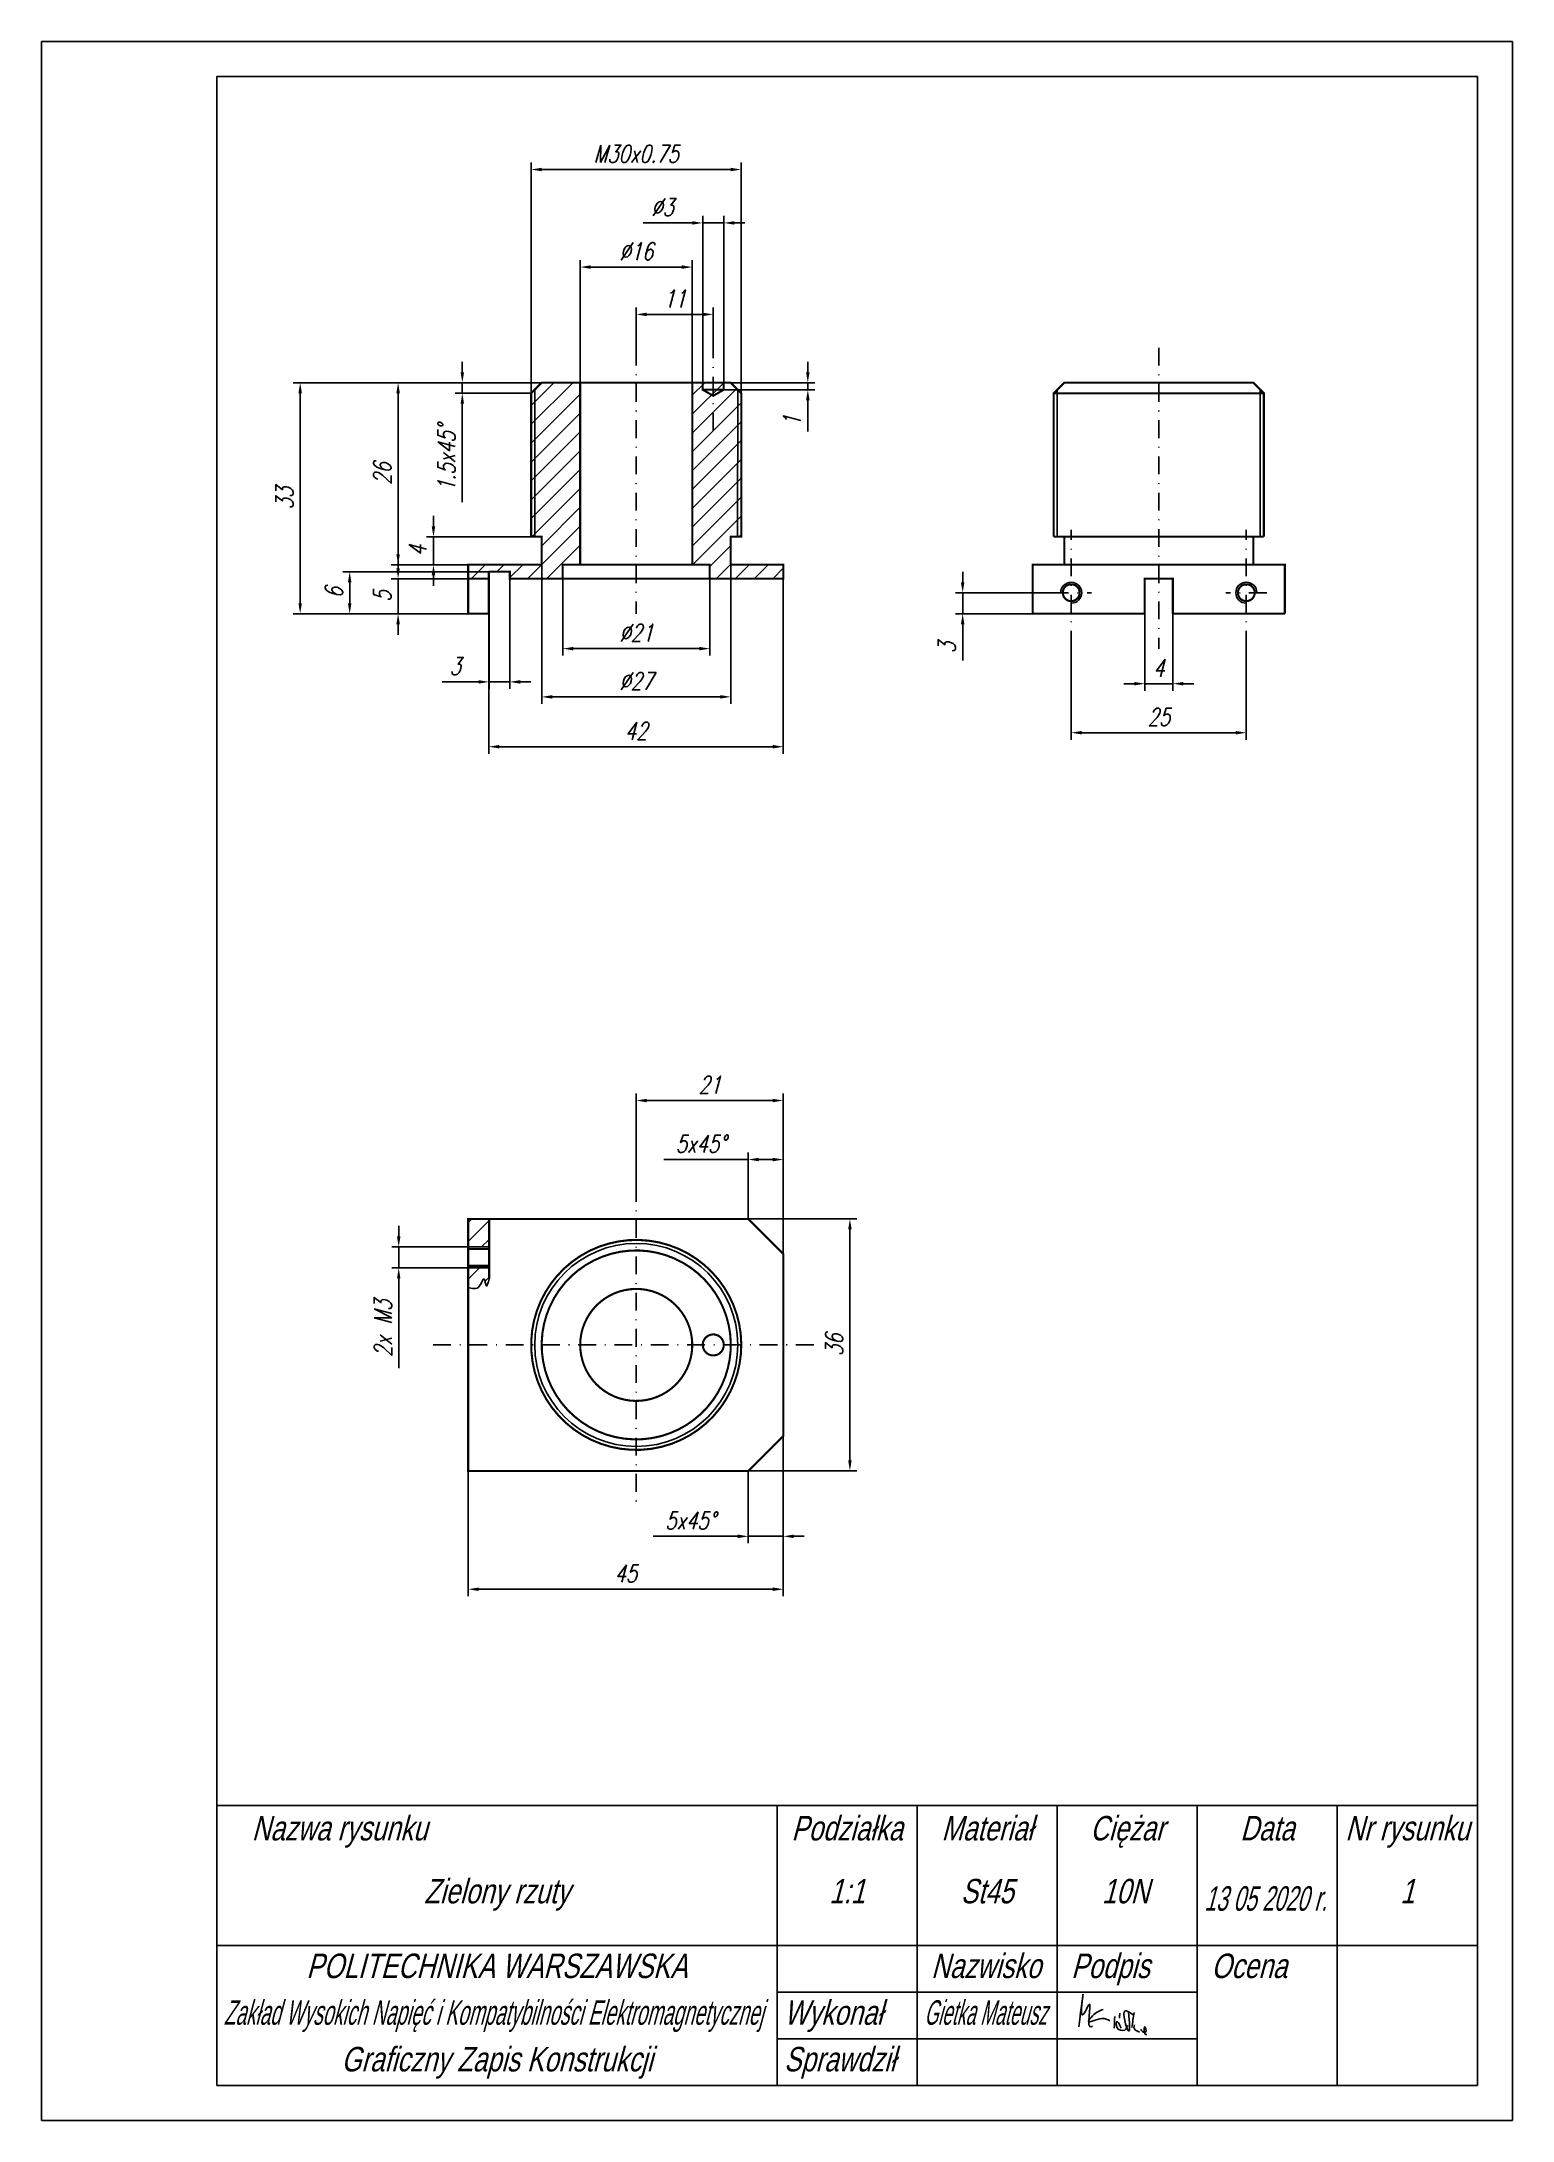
# Model space of a CAD drawing. Header units: millimetres. Extents: x 0 to 210, y 0 to 297.
import ezdxf
from ezdxf.enums import TextEntityAlignment as Align

# ---------------------------------------------------------------- set-up
doc = ezdxf.new("R2010")
doc.units = ezdxf.units.MM
doc.header["$LTSCALE"] = 0.2
doc.header["$PDMODE"] = 35
doc.header["$PDSIZE"] = 0.5
doc.linetypes.add('DASHDOT', pattern=[25.4, 12.7, -6.35, 0, -6.35])
for name, color, linetype in [('1_Kontur', 7, 'Continuous'), ('2_Osie', 104, 'DASHDOT'), ('4_Wymiar', 1, 'Continuous'), ('Tabelka', 7, 'Continuous')]:
    doc.layers.add(name, color=color, linetype=linetype)
doc.styles.add('Tabelka', font='arial.ttf', dxfattribs={"width": 0.75, "oblique": 15, "height": 3.5})
doc.styles.add('wymiary', font='txt.shx', dxfattribs={"width": 0.75, "oblique": 15, "height": 2.5})
doc.dimstyles.new('01. POLSKI', dxfattribs={"dimtxt": 2.5, "dimasz": 1.5, "dimexe": 1, "dimexo": 0, "dimgap": 1, "dimtad": 1, "dimdec": 8, "dimdsep": 46, "dimtxsty": 'wymiary', "dimcen": 1, "dimclrd": 1, "dimclre": 1, "dimclrt": 3, "dimaunit": 1, "dimadec": 1, "dimazin": 0, "dimtp": 1.8, "dimtm": 1.7, "dimtfac": 0.571429, "dimtdec": 8, "dimtmove": 0, "dimatfit": 3, "dimfxl": 1, "dimtvp": 1.428571, "dimtolj": 1, "dimarcsym": 0})
doc.dimstyles.new('02. średnice', dxfattribs={"dimtxt": 2.5, "dimasz": 1.5, "dimexe": 1, "dimexo": 0, "dimgap": 1, "dimtad": 1, "dimdec": 8, "dimdsep": 46, "dimtxsty": 'wymiary', "dimcen": 1, "dimclrd": 1, "dimclre": 1, "dimclrt": 3, "dimaunit": 1, "dimadec": 0, "dimazin": 0, "dimtp": 1.8, "dimtm": 1.7, "dimtfac": 0.571429, "dimtdec": 8, "dimtmove": 0, "dimatfit": 3, "dimfxl": 1, "dimtvp": 1.428571, "dimtolj": 1, "dimarcsym": 0})
doc.dimstyles.new('05. Fazy', dxfattribs={"dimtxt": 2.5, "dimasz": 1.5, "dimexe": 1, "dimexo": 0, "dimgap": 1, "dimtad": 1, "dimdec": 8, "dimdsep": 46, "dimtxsty": 'wymiary', "dimcen": 1, "dimclrd": 1, "dimclre": 1, "dimclrt": 3, "dimaunit": 1, "dimadec": 1, "dimazin": 0, "dimtp": 1.8, "dimtm": 1.7, "dimtfac": 0.571429, "dimtdec": 8, "dimtmove": 0, "dimatfit": 3, "dimfxl": 1, "dimtvp": 1.428571, "dimtolj": 1, "dimarcsym": 0})
doc.dimstyles.new('07. Gwinty', dxfattribs={"dimtxt": 2.5, "dimasz": 1.5, "dimexe": 1, "dimexo": 0, "dimgap": 1, "dimtad": 1, "dimdec": 8, "dimdsep": 46, "dimtxsty": 'wymiary', "dimcen": 1, "dimclrd": 1, "dimclre": 1, "dimclrt": 3, "dimaunit": 1, "dimadec": 0, "dimazin": 0, "dimtp": 1.8, "dimtm": 1.7, "dimtfac": 0.571429, "dimtdec": 8, "dimtmove": 0, "dimatfit": 3, "dimfxl": 1, "dimtvp": 1.428571, "dimtolj": 1, "dimarcsym": 0})

# ---------------------------------------------------------------- blocks, each defined once
blk = doc.blocks.new('parafa')
at = {"layer": '1_Kontur', "lineweight": -3}
for points in [[(8.84, 4.89), (10.47, 17.4), (10.47, 9.79), (13.19, 14.13), (14.01, 4.89), (14.42, 5.16)], [(18.77, 11.96), (14.42, 9.38), (12.78, 7.07), (18.22, 8.29), (21.49, 7.34)], [(23.53, 9.11), (23.26, 4.35)], [(25.57, 10.46), (25.43, 8.43)], [(29.1, 11.01), (29.1, 3.26), (27.74, 11.42), (31.01, 9.79)], [(31.42, 10.74), (30.46, 4.62)], [(26.11, 4.35), (24.34, 6.93), (24.34, 4.76), (27.61, 3.53), (28.83, 5.44)], [(31.55, 5.71), (31.28, 4.62), (33.59, 2.72)], [(34.14, 3.94), (34.95, 2.85), (36.04, 2.72), (35.77, 4.89), (36.31, 1.63), (36.58, 1.77)]]:
    blk.add_spline(points, degree=3, dxfattribs=at)
blk = doc.blocks.new('*D6')
at = {"layer": '4_Wymiar', "color": 1, "lineweight": -2, "transparency": 16777216}
for p, q in [((84.9, 253.26), (84.9, 259.02)), ((95.9, 253.26), (95.9, 259.02)), ((86.4, 258.02), (94.4, 258.02))]:
    blk.add_line(p, q, dxfattribs=at)
at = {"layer": '4_Wymiar', "color": 1, "lineweight": -3, "transparency": 16777216}
for points in [[(86.4, 258.27), (86.4, 257.77), (84.9, 258.02)], [(94.4, 258.27), (94.4, 257.77), (95.9, 258.02)]]:
    blk.add_solid(points, dxfattribs=at)
at = {"layer": 'Defpoints', "color": 0, "lineweight": -3, "transparency": 16777216}
for p in [(95.9, 258.02), (84.9, 253.26), (95.9, 253.26)]:
    blk.add_point(p, dxfattribs=at)
at = {"layer": '4_Wymiar', "color": 3, "lineweight": -3, "transparency": 16777216, "insert": (90.4, 260.27), "char_height": 2.5, "attachment_point": 5, "style": 'wymiary'}
blk.add_mtext('\\A1;11', dxfattribs=at)
blk = doc.blocks.new('*D7')
at = {"layer": '4_Wymiar', "color": 1, "lineweight": -2, "transparency": 16777216}
for p, q in [((76.9, 248.26), (76.9, 265.78)), ((78.4, 264.78), (91.4, 264.78)), ((92.9, 248.26), (92.9, 265.78))]:
    blk.add_line(p, q, dxfattribs=at)
at = {"layer": '4_Wymiar', "color": 1, "lineweight": -3, "transparency": 16777216}
for points in [[(78.4, 265.03), (78.4, 264.53), (76.9, 264.78)], [(91.4, 265.03), (91.4, 264.53), (92.9, 264.78)]]:
    blk.add_solid(points, dxfattribs=at)
at = {"layer": 'Defpoints', "color": 0, "lineweight": -3, "transparency": 16777216}
for p in [(92.9, 264.78), (76.9, 248.26), (92.9, 248.26)]:
    blk.add_point(p, dxfattribs=at)
at = {"layer": '4_Wymiar', "color": 3, "lineweight": -3, "transparency": 16777216, "insert": (84.9, 267.03), "char_height": 2.5, "attachment_point": 5, "style": 'wymiary'}
blk.add_mtext('\\A1;%%C16', dxfattribs=at)
blk = doc.blocks.new('*D8')
at = {"layer": '4_Wymiar', "color": 1, "lineweight": -2, "transparency": 16777216}
for p, q in [((69.9, 246.76), (69.9, 279.72)), ((99.9, 246.76), (99.9, 279.72)), ((71.4, 278.72), (98.4, 278.72))]:
    blk.add_line(p, q, dxfattribs=at)
at = {"layer": '4_Wymiar', "color": 1, "lineweight": -3, "transparency": 16777216}
for points in [[(71.4, 278.97), (71.4, 278.47), (69.9, 278.72)], [(98.4, 278.97), (98.4, 278.47), (99.9, 278.72)]]:
    blk.add_solid(points, dxfattribs=at)
at = {"layer": 'Defpoints', "color": 0, "lineweight": -3, "transparency": 16777216}
for p in [(99.9, 278.72), (69.9, 246.76), (99.9, 246.76)]:
    blk.add_point(p, dxfattribs=at)
at = {"layer": '4_Wymiar', "color": 3, "lineweight": -3, "transparency": 16777216, "insert": (84.9, 280.97), "char_height": 2.5, "attachment_point": 5, "style": 'wymiary'}
blk.add_mtext('\\A1;M30x0.75', dxfattribs=at)
blk = doc.blocks.new('*D9')
at = {"layer": '4_Wymiar', "color": 1, "lineweight": -2, "transparency": 16777216}
for p, q in [((109.4, 249.76), (109.4, 251.26)), ((97.4, 248.26), (110.4, 248.26)), ((97.4, 247.26), (110.4, 247.26)), ((109.4, 248.26), (109.4, 247.26)), ((109.4, 245.76), (109.4, 241.28))]:
    blk.add_line(p, q, dxfattribs=at)
at = {"layer": '4_Wymiar', "color": 1, "lineweight": -3, "transparency": 16777216}
for points in [[(109.15, 249.76), (109.65, 249.76), (109.4, 248.26)], [(109.15, 245.76), (109.65, 245.76), (109.4, 247.26)]]:
    blk.add_solid(points, dxfattribs=at)
at = {"layer": 'Defpoints', "color": 0, "lineweight": -3, "transparency": 16777216}
for p in [(97.4, 248.26), (97.4, 247.26), (109.4, 247.26)]:
    blk.add_point(p, dxfattribs=at)
at = {"layer": '4_Wymiar', "color": 3, "lineweight": -3, "transparency": 16777216, "insert": (107.15, 242.77), "char_height": 2.5, "attachment_point": 5, "rotation": 90, "style": 'wymiary'}
blk.add_mtext('\\A1;1', dxfattribs=at)
blk = doc.blocks.new('*D10')
at = {"layer": '4_Wymiar', "color": 1, "lineweight": -2, "transparency": 16777216}
for p, q in [((92.9, 271.09), (85.87, 271.09)), ((94.4, 248.26), (94.4, 272.09)), ((97.4, 271.09), (94.4, 271.09)), ((97.4, 248.26), (97.4, 272.09)), ((98.9, 271.09), (100.4, 271.09))]:
    blk.add_line(p, q, dxfattribs=at)
at = {"layer": '4_Wymiar', "color": 1, "lineweight": -3, "transparency": 16777216}
for points in [[(92.9, 271.34), (92.9, 270.84), (94.4, 271.09)], [(98.9, 271.34), (98.9, 270.84), (97.4, 271.09)]]:
    blk.add_solid(points, dxfattribs=at)
at = {"layer": 'Defpoints', "color": 0, "lineweight": -3, "transparency": 16777216}
for p in [(97.4, 271.09), (94.4, 248.26), (97.4, 248.26)]:
    blk.add_point(p, dxfattribs=at)
at = {"layer": '4_Wymiar', "color": 3, "lineweight": -3, "transparency": 16777216, "insert": (88.64, 273.34), "char_height": 2.5, "attachment_point": 5, "style": 'wymiary'}
blk.add_mtext('\\A1;%%C3', dxfattribs=at)
blk = doc.blocks.new('*D11')
at = {"layer": '4_Wymiar', "color": 1, "lineweight": -2, "transparency": 16777216}
for p, q in [((60.07, 249.76), (60.07, 251.26)), ((71.4, 248.26), (59.07, 248.26)), ((69.9, 246.76), (59.07, 246.76)), ((60.07, 248.26), (60.07, 246.76)), ((60.07, 245.26), (60.07, 231.2))]:
    blk.add_line(p, q, dxfattribs=at)
at = {"layer": '4_Wymiar', "color": 1, "lineweight": -3, "transparency": 16777216}
for points in [[(59.82, 249.76), (60.32, 249.76), (60.07, 248.26)], [(59.82, 245.26), (60.32, 245.26), (60.07, 246.76)]]:
    blk.add_solid(points, dxfattribs=at)
at = {"layer": 'Defpoints', "color": 0, "lineweight": -3, "transparency": 16777216}
for p in [(60.07, 246.76), (69.9, 246.76), (71.4, 248.26)]:
    blk.add_point(p, dxfattribs=at)
at = {"layer": '4_Wymiar', "color": 3, "lineweight": -3, "transparency": 16777216, "insert": (57.82, 237.48), "char_height": 2.5, "attachment_point": 5, "rotation": 90, "style": 'wymiary'}
blk.add_mtext('\\A1;1.5x45%%d', dxfattribs=at)
blk = doc.blocks.new('*D12')
at = {"layer": '4_Wymiar', "color": 1, "lineweight": -2, "transparency": 16777216}
for p, q in [((55.95, 227.76), (55.95, 229.26)), ((69.9, 226.26), (54.95, 226.26)), ((55.95, 226.26), (55.95, 222.26)), ((60.9, 222.26), (54.95, 222.26)), ((55.95, 220.76), (55.95, 219.26))]:
    blk.add_line(p, q, dxfattribs=at)
at = {"layer": '4_Wymiar', "color": 1, "lineweight": -3, "transparency": 16777216}
for points in [[(55.7, 227.76), (56.2, 227.76), (55.95, 226.26)], [(55.7, 220.76), (56.2, 220.76), (55.95, 222.26)]]:
    blk.add_solid(points, dxfattribs=at)
at = {"layer": 'Defpoints', "color": 0, "lineweight": -3, "transparency": 16777216}
for p in [(69.9, 226.26), (55.95, 222.26), (60.9, 222.26)]:
    blk.add_point(p, dxfattribs=at)
at = {"layer": '4_Wymiar', "color": 3, "lineweight": -3, "transparency": 16777216, "insert": (53.7, 224.26), "char_height": 2.5, "attachment_point": 5, "rotation": 90, "style": 'wymiary'}
blk.add_mtext('\\A1;4', dxfattribs=at)
blk = doc.blocks.new('*D13')
at = {"layer": '4_Wymiar', "color": 1, "lineweight": -2, "transparency": 16777216}
for p, q in [((71.4, 248.26), (49.9, 248.26)), ((50.9, 246.76), (50.9, 223.76)), ((60.9, 222.26), (49.9, 222.26))]:
    blk.add_line(p, q, dxfattribs=at)
at = {"layer": '4_Wymiar', "color": 1, "lineweight": -3, "transparency": 16777216}
for points in [[(50.65, 246.76), (51.15, 246.76), (50.9, 248.26)], [(50.65, 223.76), (51.15, 223.76), (50.9, 222.26)]]:
    blk.add_solid(points, dxfattribs=at)
at = {"layer": 'Defpoints', "color": 0, "lineweight": -3, "transparency": 16777216}
for p in [(71.4, 248.26), (50.9, 222.26), (60.9, 222.26)]:
    blk.add_point(p, dxfattribs=at)
at = {"layer": '4_Wymiar', "color": 3, "lineweight": -3, "transparency": 16777216, "insert": (48.65, 235.26), "char_height": 2.5, "attachment_point": 5, "rotation": 90, "style": 'wymiary'}
blk.add_mtext('\\A1;26', dxfattribs=at)
blk = doc.blocks.new('*D14')
at = {"layer": '4_Wymiar', "color": 1, "lineweight": -2, "transparency": 16777216}
for p, q in [((50.9, 221.76), (50.9, 223.26)), ((60.9, 220.26), (49.9, 220.26)), ((50.9, 220.26), (50.9, 215.26)), ((60.9, 215.26), (49.9, 215.26)), ((50.9, 213.76), (50.9, 212.26))]:
    blk.add_line(p, q, dxfattribs=at)
at = {"layer": '4_Wymiar', "color": 1, "lineweight": -3, "transparency": 16777216}
for points in [[(50.65, 221.76), (51.15, 221.76), (50.9, 220.26)], [(50.65, 213.76), (51.15, 213.76), (50.9, 215.26)]]:
    blk.add_solid(points, dxfattribs=at)
at = {"layer": 'Defpoints', "color": 0, "lineweight": -3, "transparency": 16777216}
for p in [(60.9, 220.26), (50.9, 215.26), (60.9, 215.26)]:
    blk.add_point(p, dxfattribs=at)
at = {"layer": '4_Wymiar', "color": 3, "lineweight": -3, "transparency": 16777216, "insert": (48.65, 217.76), "char_height": 2.5, "attachment_point": 5, "rotation": 90, "style": 'wymiary'}
blk.add_mtext('\\A1;5', dxfattribs=at)
blk = doc.blocks.new('*D15')
at = {"layer": '4_Wymiar', "color": 1, "lineweight": -2, "transparency": 16777216}
for p, q in [((63.85, 221.26), (42.99, 221.26)), ((43.99, 219.76), (43.99, 216.76)), ((60.9, 215.26), (42.99, 215.26))]:
    blk.add_line(p, q, dxfattribs=at)
at = {"layer": '4_Wymiar', "color": 1, "lineweight": -3, "transparency": 16777216}
for points in [[(43.74, 219.76), (44.24, 219.76), (43.99, 221.26)], [(43.74, 216.76), (44.24, 216.76), (43.99, 215.26)]]:
    blk.add_solid(points, dxfattribs=at)
at = {"layer": 'Defpoints', "color": 0, "lineweight": -3, "transparency": 16777216}
for p in [(63.85, 221.26), (43.99, 215.26), (60.9, 215.26)]:
    blk.add_point(p, dxfattribs=at)
at = {"layer": '4_Wymiar', "color": 3, "lineweight": -3, "transparency": 16777216, "insert": (41.74, 218.26), "char_height": 2.5, "attachment_point": 5, "rotation": 90, "style": 'wymiary'}
blk.add_mtext('\\A1;6', dxfattribs=at)
blk = doc.blocks.new('*D16')
at = {"layer": '4_Wymiar', "color": 1, "lineweight": -2, "transparency": 16777216}
for p, q in [((71.4, 248.26), (35.92, 248.26)), ((36.92, 246.76), (36.92, 216.76)), ((60.9, 215.26), (35.92, 215.26))]:
    blk.add_line(p, q, dxfattribs=at)
at = {"layer": '4_Wymiar', "color": 1, "lineweight": -3, "transparency": 16777216}
for points in [[(36.67, 246.76), (37.17, 246.76), (36.92, 248.26)], [(36.67, 216.76), (37.17, 216.76), (36.92, 215.26)]]:
    blk.add_solid(points, dxfattribs=at)
at = {"layer": 'Defpoints', "color": 0, "lineweight": -3, "transparency": 16777216}
for p in [(71.4, 248.26), (36.92, 215.26), (60.9, 215.26)]:
    blk.add_point(p, dxfattribs=at)
at = {"layer": '4_Wymiar', "color": 3, "lineweight": -3, "transparency": 16777216, "insert": (34.67, 231.76), "char_height": 2.5, "attachment_point": 5, "rotation": 90, "style": 'wymiary'}
blk.add_mtext('\\A1;33', dxfattribs=at)
blk = doc.blocks.new('*D17')
at = {"layer": '4_Wymiar', "color": 1, "lineweight": -2, "transparency": 16777216}
for p, q in [((74.4, 220.26), (74.4, 209.27)), ((95.4, 220.26), (95.4, 209.27)), ((75.9, 210.27), (93.9, 210.27))]:
    blk.add_line(p, q, dxfattribs=at)
at = {"layer": '4_Wymiar', "color": 1, "lineweight": -3, "transparency": 16777216}
for points in [[(75.9, 210.52), (75.9, 210.02), (74.4, 210.27)], [(93.9, 210.52), (93.9, 210.02), (95.4, 210.27)]]:
    blk.add_solid(points, dxfattribs=at)
at = {"layer": 'Defpoints', "color": 0, "lineweight": -3, "transparency": 16777216}
for p in [(74.4, 220.26), (95.4, 220.26), (95.4, 210.27)]:
    blk.add_point(p, dxfattribs=at)
at = {"layer": '4_Wymiar', "color": 3, "lineweight": -3, "transparency": 16777216, "insert": (84.9, 212.52), "char_height": 2.5, "attachment_point": 5, "style": 'wymiary'}
blk.add_mtext('\\A1;%%C21', dxfattribs=at)
blk = doc.blocks.new('*D18')
at = {"layer": '4_Wymiar', "color": 1, "lineweight": -2, "transparency": 16777216}
for p, q in [((71.4, 222.26), (71.4, 202.38)), ((98.4, 222.26), (98.4, 202.38)), ((72.9, 203.38), (96.9, 203.38))]:
    blk.add_line(p, q, dxfattribs=at)
at = {"layer": '4_Wymiar', "color": 1, "lineweight": -3, "transparency": 16777216}
for points in [[(72.9, 203.63), (72.9, 203.13), (71.4, 203.38)], [(96.9, 203.63), (96.9, 203.13), (98.4, 203.38)]]:
    blk.add_solid(points, dxfattribs=at)
at = {"layer": 'Defpoints', "color": 0, "lineweight": -3, "transparency": 16777216}
for p in [(71.4, 222.26), (98.4, 222.26), (98.4, 203.38)]:
    blk.add_point(p, dxfattribs=at)
at = {"layer": '4_Wymiar', "color": 3, "lineweight": -3, "transparency": 16777216, "insert": (84.9, 205.63), "char_height": 2.5, "attachment_point": 5, "style": 'wymiary'}
blk.add_mtext('\\A1;%%C27', dxfattribs=at)
blk = doc.blocks.new('*D19')
at = {"layer": '4_Wymiar', "color": 1, "lineweight": -2, "transparency": 16777216}
for p, q in [((66.85, 220.26), (66.85, 204.52)), ((63.9, 215.26), (63.9, 204.52)), ((62.4, 205.52), (57.2, 205.52)), ((66.85, 205.52), (63.9, 205.52)), ((68.35, 205.52), (69.85, 205.52))]:
    blk.add_line(p, q, dxfattribs=at)
at = {"layer": '4_Wymiar', "color": 1, "lineweight": -3, "transparency": 16777216}
for points in [[(62.4, 205.77), (62.4, 205.27), (63.9, 205.52)], [(68.35, 205.77), (68.35, 205.27), (66.85, 205.52)]]:
    blk.add_solid(points, dxfattribs=at)
at = {"layer": 'Defpoints', "color": 0, "lineweight": -3, "transparency": 16777216}
for p in [(66.85, 220.26), (63.9, 215.26), (63.9, 205.52)]:
    blk.add_point(p, dxfattribs=at)
at = {"layer": '4_Wymiar', "color": 3, "lineweight": -3, "transparency": 16777216, "insert": (59.05, 207.77), "char_height": 2.5, "attachment_point": 5, "style": 'wymiary'}
blk.add_mtext('\\A1;3', dxfattribs=at)
blk = doc.blocks.new('*D20')
at = {"layer": '4_Wymiar', "color": 1, "lineweight": -2, "transparency": 16777216}
for p, q in [((157.51, 215.26), (157.51, 204.26)), ((161.51, 215.26), (161.51, 204.26)), ((156.01, 205.26), (154.51, 205.26)), ((157.51, 205.26), (161.51, 205.26)), ((163.01, 205.26), (164.51, 205.26))]:
    blk.add_line(p, q, dxfattribs=at)
at = {"layer": '4_Wymiar', "color": 1, "lineweight": -3, "transparency": 16777216}
for points in [[(156.01, 205.51), (156.01, 205.01), (157.51, 205.26)], [(163.01, 205.51), (163.01, 205.01), (161.51, 205.26)]]:
    blk.add_solid(points, dxfattribs=at)
at = {"layer": 'Defpoints', "color": 0, "lineweight": -3, "transparency": 16777216}
for p in [(157.51, 215.26), (161.51, 215.26), (161.51, 205.26)]:
    blk.add_point(p, dxfattribs=at)
at = {"layer": '4_Wymiar', "color": 3, "lineweight": -3, "transparency": 16777216, "insert": (159.51, 207.51), "char_height": 2.5, "attachment_point": 5, "style": 'wymiary'}
blk.add_mtext('\\A1;4', dxfattribs=at)
blk = doc.blocks.new('*D21')
at = {"layer": '4_Wymiar', "color": 1, "lineweight": -2, "transparency": 16777216}
for p, q in [((147.01, 210.26), (147.01, 197.26)), ((172.01, 210.26), (172.01, 197.26)), ((148.51, 198.26), (170.51, 198.26))]:
    blk.add_line(p, q, dxfattribs=at)
at = {"layer": '4_Wymiar', "color": 1, "lineweight": -3, "transparency": 16777216}
for points in [[(148.51, 198.51), (148.51, 198.01), (147.01, 198.26)], [(170.51, 198.51), (170.51, 198.01), (172.01, 198.26)]]:
    blk.add_solid(points, dxfattribs=at)
at = {"layer": 'Defpoints', "color": 0, "lineweight": -3, "transparency": 16777216}
for p in [(147.01, 210.26), (172.01, 210.26), (172.01, 198.26)]:
    blk.add_point(p, dxfattribs=at)
at = {"layer": '4_Wymiar', "color": 3, "lineweight": -3, "transparency": 16777216, "insert": (159.51, 200.51), "char_height": 2.5, "attachment_point": 5, "style": 'wymiary'}
blk.add_mtext('\\A1;25', dxfattribs=at)
blk = doc.blocks.new('*D22')
at = {"layer": '4_Wymiar', "color": 1, "lineweight": -2, "transparency": 16777216}
for p, q in [((131.51, 219.76), (131.51, 221.26)), ((144.1, 218.26), (130.51, 218.26)), ((131.51, 218.26), (131.51, 215.26)), ((141.51, 215.26), (130.51, 215.26)), ((131.51, 213.76), (131.51, 208.56))]:
    blk.add_line(p, q, dxfattribs=at)
at = {"layer": '4_Wymiar', "color": 1, "lineweight": -3, "transparency": 16777216}
for points in [[(131.26, 219.76), (131.76, 219.76), (131.51, 218.26)], [(131.26, 213.76), (131.76, 213.76), (131.51, 215.26)]]:
    blk.add_solid(points, dxfattribs=at)
at = {"layer": 'Defpoints', "color": 0, "lineweight": -3, "transparency": 16777216}
for p in [(144.1, 218.26), (131.51, 215.26), (141.51, 215.26)]:
    blk.add_point(p, dxfattribs=at)
at = {"layer": '4_Wymiar', "color": 3, "lineweight": -3, "transparency": 16777216, "insert": (129.26, 210.41), "char_height": 2.5, "attachment_point": 5, "rotation": 90, "style": 'wymiary'}
blk.add_mtext('\\A1;3', dxfattribs=at)
blk = doc.blocks.new('*D23')
at = {"layer": '4_Wymiar', "color": 1, "lineweight": -2, "transparency": 16777216}
for p, q in [((100.9, 128.79), (116.41, 128.79)), ((115.41, 127.29), (115.41, 94.29)), ((100.9, 92.79), (116.41, 92.79))]:
    blk.add_line(p, q, dxfattribs=at)
at = {"layer": '4_Wymiar', "color": 1, "lineweight": -3, "transparency": 16777216}
for points in [[(115.16, 127.29), (115.66, 127.29), (115.41, 128.79)], [(115.16, 94.29), (115.66, 94.29), (115.41, 92.79)]]:
    blk.add_solid(points, dxfattribs=at)
at = {"layer": 'Defpoints', "color": 0, "lineweight": -3, "transparency": 16777216}
for p in [(100.9, 128.79), (100.9, 92.79), (115.41, 92.79)]:
    blk.add_point(p, dxfattribs=at)
at = {"layer": '4_Wymiar', "color": 3, "lineweight": -3, "transparency": 16777216, "insert": (113.16, 110.79), "char_height": 2.5, "attachment_point": 5, "rotation": 90, "style": 'wymiary'}
blk.add_mtext('\\A1;36', dxfattribs=at)
blk = doc.blocks.new('*D24')
at = {"layer": '4_Wymiar', "color": 1, "lineweight": -2, "transparency": 16777216}
for p, q in [((105.9, 97.79), (105.9, 82.45)), ((100.9, 92.79), (100.9, 82.45)), ((99.4, 83.45), (87.33, 83.45)), ((105.9, 83.45), (100.9, 83.45)), ((107.4, 83.45), (108.9, 83.45))]:
    blk.add_line(p, q, dxfattribs=at)
at = {"layer": '4_Wymiar', "color": 1, "lineweight": -3, "transparency": 16777216}
for points in [[(99.4, 83.7), (99.4, 83.2), (100.9, 83.45)], [(107.4, 83.7), (107.4, 83.2), (105.9, 83.45)]]:
    blk.add_solid(points, dxfattribs=at)
at = {"layer": 'Defpoints', "color": 0, "lineweight": -3, "transparency": 16777216}
for p in [(105.9, 97.79), (100.9, 92.79), (100.9, 83.45)]:
    blk.add_point(p, dxfattribs=at)
at = {"layer": '4_Wymiar', "color": 3, "lineweight": -3, "transparency": 16777216, "insert": (92.61, 85.7), "char_height": 2.5, "attachment_point": 5, "style": 'wymiary'}
blk.add_mtext('\\A1;5x45%%d', dxfattribs=at)
blk = doc.blocks.new('*D25')
at = {"layer": '4_Wymiar', "color": 1, "lineweight": -2, "transparency": 16777216}
for p, q in [((100.9, 137.28), (88.83, 137.28)), ((100.9, 128.79), (100.9, 138.28)), ((104.4, 137.28), (102.4, 137.28)), ((105.9, 123.79), (105.9, 138.28))]:
    blk.add_line(p, q, dxfattribs=at)
at = {"layer": '4_Wymiar', "color": 1, "lineweight": -3, "transparency": 16777216}
for points in [[(102.4, 137.53), (102.4, 137.03), (100.9, 137.28)], [(104.4, 137.53), (104.4, 137.03), (105.9, 137.28)]]:
    blk.add_solid(points, dxfattribs=at)
at = {"layer": 'Defpoints', "color": 0, "lineweight": -3, "transparency": 16777216}
for p in [(100.9, 137.28), (100.9, 128.79), (105.9, 123.79)]:
    blk.add_point(p, dxfattribs=at)
at = {"layer": '4_Wymiar', "color": 3, "lineweight": -3, "transparency": 16777216, "insert": (94.11, 139.53), "char_height": 2.5, "attachment_point": 5, "style": 'wymiary'}
blk.add_mtext('\\A1;5x45%%d', dxfattribs=at)
blk = doc.blocks.new('*D26')
at = {"layer": '4_Wymiar', "color": 1, "lineweight": -2, "transparency": 16777216}
for p, q in [((84.9, 133.79), (84.9, 146.71)), ((104.4, 145.71), (86.4, 145.71)), ((105.9, 123.79), (105.9, 146.71))]:
    blk.add_line(p, q, dxfattribs=at)
at = {"layer": '4_Wymiar', "color": 1, "lineweight": -3, "transparency": 16777216}
for points in [[(86.4, 145.96), (86.4, 145.46), (84.9, 145.71)], [(104.4, 145.96), (104.4, 145.46), (105.9, 145.71)]]:
    blk.add_solid(points, dxfattribs=at)
at = {"layer": 'Defpoints', "color": 0, "lineweight": -3, "transparency": 16777216}
for p in [(84.9, 145.71), (84.9, 133.79), (105.9, 123.79)]:
    blk.add_point(p, dxfattribs=at)
at = {"layer": '4_Wymiar', "color": 3, "lineweight": -3, "transparency": 16777216, "insert": (95.4, 147.96), "char_height": 2.5, "attachment_point": 5, "style": 'wymiary'}
blk.add_mtext('\\A1;21', dxfattribs=at)
blk = doc.blocks.new('*D27')
at = {"layer": '4_Wymiar', "color": 1, "lineweight": -2, "transparency": 16777216}
for p, q in [((105.9, 220.26), (105.9, 195.26)), ((63.85, 215.26), (63.85, 195.26)), ((65.35, 196.26), (104.4, 196.26))]:
    blk.add_line(p, q, dxfattribs=at)
at = {"layer": '4_Wymiar', "color": 1, "lineweight": -3, "transparency": 16777216}
for points in [[(65.35, 196.51), (65.35, 196.01), (63.85, 196.26)], [(104.4, 196.51), (104.4, 196.01), (105.9, 196.26)]]:
    blk.add_solid(points, dxfattribs=at)
at = {"layer": 'Defpoints', "color": 0, "lineweight": -3, "transparency": 16777216}
for p in [(105.9, 220.26), (63.85, 215.26), (105.9, 196.26)]:
    blk.add_point(p, dxfattribs=at)
at = {"layer": '4_Wymiar', "color": 3, "lineweight": -3, "transparency": 16777216, "insert": (84.88, 198.51), "char_height": 2.5, "attachment_point": 5, "style": 'wymiary'}
blk.add_mtext('\\A1;42', dxfattribs=at)
blk = doc.blocks.new('*D28')
at = {"layer": '4_Wymiar', "color": 1, "lineweight": -2, "transparency": 16777216}
for p, q in [((105.9, 97.79), (105.9, 74.89)), ((60.9, 92.79), (60.9, 74.89)), ((104.4, 75.89), (62.4, 75.89))]:
    blk.add_line(p, q, dxfattribs=at)
at = {"layer": '4_Wymiar', "color": 1, "lineweight": -3, "transparency": 16777216}
for points in [[(62.4, 76.14), (62.4, 75.64), (60.9, 75.89)], [(104.4, 76.14), (104.4, 75.64), (105.9, 75.89)]]:
    blk.add_solid(points, dxfattribs=at)
at = {"layer": 'Defpoints', "color": 0, "lineweight": -3, "transparency": 16777216}
for p in [(105.9, 97.79), (60.9, 92.79), (60.9, 75.89)]:
    blk.add_point(p, dxfattribs=at)
at = {"layer": '4_Wymiar', "color": 3, "lineweight": -3, "transparency": 16777216, "insert": (83.4, 78.14), "char_height": 2.5, "attachment_point": 5, "style": 'wymiary'}
blk.add_mtext('\\A1;45', dxfattribs=at)
blk = doc.blocks.new('*D34')
at = {"layer": '4_Wymiar', "color": 1, "lineweight": -2, "transparency": 16777216}
for p, q in [((50.99, 126.29), (50.99, 127.79)), ((60.9, 124.79), (49.99, 124.79)), ((50.99, 124.79), (50.99, 121.79)), ((60.9, 121.79), (49.99, 121.79)), ((50.99, 120.29), (50.99, 107.49))]:
    blk.add_line(p, q, dxfattribs=at)
at = {"layer": '4_Wymiar', "color": 1, "lineweight": -3, "transparency": 16777216}
for points in [[(50.74, 126.29), (51.24, 126.29), (50.99, 124.79)], [(50.74, 120.29), (51.24, 120.29), (50.99, 121.79)]]:
    blk.add_solid(points, dxfattribs=at)
at = {"layer": 'Defpoints', "color": 0, "lineweight": -3, "transparency": 16777216}
for p in [(60.9, 124.79), (50.99, 121.79), (60.9, 121.79)]:
    blk.add_point(p, dxfattribs=at)
at = {"layer": '4_Wymiar', "color": 3, "lineweight": -3, "transparency": 16777216, "insert": (48.74, 113.14), "char_height": 2.5, "attachment_point": 5, "rotation": 90, "style": 'wymiary'}
blk.add_mtext('\\A1;2x M3', dxfattribs=at)

msp = doc.modelspace()

# ---------------------------------------------------------------- hatches: boundary and pattern name
at = {"layer": '1_Kontur', "lineweight": -3}
h = msp.add_hatch(dxfattribs=at)
h.set_pattern_fill('ANSI31', color=256, scale=0.6)
h.paths.add_polyline_path([(99.39974983, 247.26185386), (98.40059704, 248.26100665), (92.90059704, 248.26100665), (92.90059704, 222.26100665), (95.40059704, 222.26100665), (95.40059704, 220.26100665), (105.90059704, 220.26100665), (105.90059704, 222.26100665), (98.40059704, 222.26100665), (98.40059704, 226.26100665), (99.36410537, 226.26100665)])
h.paths.add_polyline_path([(99.90059704, 246.76100665), (99.39974983, 247.26185386), (99.36410537, 226.26100665), (99.90059704, 226.26100665)], flags=17)
h.paths.add_polyline_path([(76.90059704, 248.26100665), (71.40059704, 248.26100665), (70.40144424, 247.26185386), (70.43708871, 226.26100665), (71.40059704, 226.26100665), (71.40059704, 222.26100665), (63.90059704, 222.26100665), (60.90059704, 222.26100665), (60.90059704, 220.26100665), (63.85154442, 220.26100665), (63.85154442, 221.26100665), (66.85154442, 221.26100665), (66.85154442, 220.26100665), (74.40059704, 220.26100665), (74.40059704, 222.26100665), (76.90059704, 222.26100665)])
h.paths.add_polyline_path([(70.40144424, 247.26185386), (69.90059704, 246.76100665), (69.90059704, 226.26100665), (70.43708871, 226.26100665)], flags=17)
h.paths.add_polyline_path([(63.90059704, 128.79463849), (60.90059704, 128.79463849), (60.90059704, 124.79463849), (63.90059704, 124.79463849)])
edge = h.paths.add_edge_path()
edge.add_line((63.90059704, 121.79463849), (60.90059704, 121.79463849))
edge.add_line((60.90059704, 121.79463849), (60.90059704, 119.00812447))
edge.add_spline(control_points=[(60.90059704, 119.00812447), (61.51042342, 118.83206694), (62.54942884, 118.57786926), (63.22450983, 120.98330884), (63.46937025, 118.52362435), (63.75376245, 119.66524484), (63.90059704, 120.25467513)], knot_values=[0, 0, 0, 0, 1.6483628402, 2.8448242684, 3.8923750873, 5.0105734307, 5.0105734307, 5.0105734307, 5.0105734307], degree=3, periodic=0)
edge.add_line((63.90059704, 120.25467513), (63.90059704, 121.79463849))

# ---------------------------------------------------------------- linework, layer by layer
for p, q in [((70.43708871, 226.26100665), (70.40144424, 247.26185386)), ((99.36410537, 226.26100665), (99.39974983, 247.26185386)), ((145.00986767, 226.26100665), (145.00986767, 247.26100665)), ((174.00986767, 226.26100665), (174.00986767, 247.26100665)), ((60.90059704, 124.79463849), (63.90059704, 124.79463849)), ((60.90059704, 121.79463849), (63.90059704, 121.79463849)), ((165, 11.66666667), (161.24015514, 11.66666667))]:
    msp.add_line(p, q, dxfattribs=at)
at = {"layer": '1_Kontur'}
for points in [[(0, 0), (210, 0), (210, 297), (0, 297)], [(25, 5), (205, 5), (205, 292), (25, 292)]]:
    msp.add_lwpolyline(points, close=True, dxfattribs=at)
at = {"layer": '1_Kontur', "lineweight": -3, "const_width": 0.3}
for points in [[(63.90059704, 222.26100665), (71.40059704, 222.26100665), (71.40059704, 226.26100665), (69.90059704, 226.26100665), (69.90059704, 246.76100665), (71.40059704, 248.26100665), (84.90059704, 248.26100665)], [(76.90059704, 248.26100665), (76.90059704, 222.26100665)], [(84.90059704, 220.26100665), (105.90059704, 220.26100665), (105.90059704, 222.26100665), (98.40059704, 222.26100665), (98.40059704, 226.26100665), (99.90059704, 226.26100665), (99.90059704, 246.76100665), (98.40059704, 248.26100665), (84.90059704, 248.26100665)], [(92.90059704, 248.26100665), (92.90059704, 222.26100665)], [(94.40059704, 248.26100665), (94.40059704, 247.26100665), (97.40059704, 247.26100665), (97.40059704, 248.26100665)], [(144.50986767, 226.26100665), (144.50986767, 246.76100665), (146.00986767, 248.26100665), (159.50986767, 248.26100665)], [(144.50986767, 246.76100665), (159.50986767, 246.76100665)], [(174.50986767, 226.26100665), (174.50986767, 246.76100665), (173.00986767, 248.26100665), (159.50986767, 248.26100665)], [(174.50986767, 246.76100665), (159.50986767, 246.76100665)], [(146.00986767, 226.26100665), (144.50986767, 226.26100665)], [(146.00986767, 222.26100665), (146.00986767, 226.26100665)], [(146.00986767, 226.26100665), (159.50986767, 226.26100665)], [(173.00986767, 226.26100665), (159.50986767, 226.26100665)], [(173.00986767, 222.26100665), (173.00986767, 226.26100665)], [(173.00986767, 226.26100665), (174.50986767, 226.26100665)], [(63.90059704, 222.26100665), (60.90059704, 222.26100665), (60.90059704, 215.26100665), (63.90059704, 215.26100665)], [(60.90059704, 220.26100665), (63.85154442, 220.26100665)], [(63.85154442, 221.26100665), (63.85154442, 215.26100665)], [(74.40059704, 220.26100665), (74.40059704, 222.26100665), (84.90059704, 222.26100665)], [(95.40059704, 220.26100665), (95.40059704, 222.26100665), (84.90059704, 222.26100665)], [(141.50986767, 215.26100665), (141.50986767, 222.26100665), (159.50986767, 222.26100665)], [(159.50986767, 220.26100665), (157.50986767, 220.26100665), (157.50986767, 215.26100665)], [(177.50986767, 215.26100665), (177.50986767, 222.26100665), (159.50986767, 222.26100665)], [(159.50986767, 220.26100665), (161.50986767, 220.26100665), (161.50986767, 215.26100665)], [(157.50986767, 215.26100665), (141.50986767, 215.26100665)], [(161.50986767, 215.26100665), (177.50986767, 215.26100665)], [(60.90059704, 128.79463849), (60.90059704, 92.79463849), (100.90059704, 92.79463849), (105.90059704, 97.79463849), (105.90059704, 123.79463849), (100.90059704, 128.79463849), (60.90059704, 128.79463849)], [(63.90059704, 128.79463849), (63.90059704, 120.25467513)], [(60.90059704, 124.49463849), (63.90059704, 124.49463849)], [(60.90059704, 122.09463849), (63.90059704, 122.09463849)]]:
    msp.add_lwpolyline(points, dxfattribs=at)
at = {"layer": '1_Kontur', "lineweight": -3}
for points in [[(94.40059704, 247.26100665, 0.3, 0.3, 0), (95.90059704, 246.39498125, 0.3, 0.3, 0), (97.40059704, 247.26100665, 0, 0, 0)], [(84.90059704, 220.26100665, 0.3, 0.3, 0), (66.85154442, 220.26100665, 0.3, 0.3, 0), (66.85154442, 221.26100665, 0.3, 0.3, 0), (63.85154442, 221.26100665, 0.3, 0.3, 0)]]:
    msp.add_lwpolyline(points, format="xyseb", dxfattribs=at)
at = {"layer": '1_Kontur', "lineweight": -3, "const_width": 0.3}
for points in [[(146.39959686, 217.22777409, 5.0538494283), (145.84894561, 217.95726338, 0.1978689738)], [(173.20986767, 218.26100665, 5.3057352596), (172.89184313, 217.44729952, 0.1884752916)], [(95.70343052, 121.20130889, 2.7121609951), (96.8757557, 101.76161159, 0.3687096753)], [(94.68997195, 120.09077419, 2.7866406447), (95.89887897, 102.96598634, 0.3588550256)], [(90.96642052, 116.01055505, 3.4408526353), (92.20161034, 107.52428609, 0.2906256402)], [(94.95904376, 111.96231886, 9.6144310484), (95.50911254, 112.24265089, 0.1040103148)]]:
    msp.add_lwpolyline(points, format="xyb", close=True, dxfattribs=at)
at = {"layer": '1_Kontur', "lineweight": -3}
msp.add_circle((84.90059704, 110.79463849), 14.5, dxfattribs=at)
for centre, start, end in [((147.00986767, 218.26100665), 270, 180), ((172.00986767, 218.26100665), 0, 270)]:
    msp.add_arc(centre, 1.5, start, end, dxfattribs=at)
msp.add_spline([(63.90059704, 120.25467513), (63.49385961, 119.21307434), (63.18615467, 120.21441364), (62.53129624, 119.21307434), (60.8191948, 119.0317303)], degree=3, dxfattribs=at)
at = {"layer": '2_Osie', "lineweight": -3}
for p, q in [((84.90059704, 253.26100665), (84.90059704, 215.26100665)), ((95.90059704, 241.39498125), (95.90059704, 253.26100665)), ((159.50986767, 253.26100665), (159.50986767, 210.26100665)), ((147.00986767, 210.26100665), (147.00986767, 227.26100665)), ((172.00986767, 210.26100665), (172.00986767, 227.26100665)), ((144.0960298, 218.26100665), (149.92370554, 218.26100665)), ((174.92370554, 218.26100665), (169.0960298, 218.26100665)), ((84.90059704, 133.79463849), (84.90059704, 87.79463849)), ((55.90059704, 110.79463849), (110.90059704, 110.79463849))]:
    msp.add_line(p, q, dxfattribs=at)
at = {"layer": 'Tabelka', "lineweight": -3}
msp.add_lwpolyline([(25, 5), (205, 5), (205, 45), (25, 45)], close=True, dxfattribs=at)
at = {"layer": 'Tabelka'}
for points in [[(105, 5), (105, 45)], [(125, 5), (125, 45)], [(145, 5), (145, 45)], [(165, 5), (165, 45)], [(185, 5), (185, 45)], [(25, 25), (205, 25)], [(105, 18.33333333), (165, 18.33333333)], [(105, 11.66666667), (165, 11.66666667)]]:
    msp.add_lwpolyline(points, dxfattribs=at)

# ---------------------------------------------------------------- block references
at = {"layer": '1_Kontur', "lineweight": -3, "xscale": 0.35, "yscale": 0.35, "zscale": 0.35}
msp.add_blockref('parafa', (145, 11.66666667), dxfattribs=at)

# ---------------------------------------------------------------- texts
at = {"layer": '1_Kontur', "lineweight": -3, "style": 'Tabelka', "oblique": 15, "width": 0.607291}
msp.add_text('13 05 2020 r.', height=3.5, dxfattribs=at).set_placement((165.9999988, 29.95924425), (183.49999841, 29.95924425), align=Align.FIT)
at = {"layer": 'Tabelka', "style": 'Tabelka', "oblique": 15, "width": 0.75}
for s, p in [('Nazwa rysunku', (30, 40)), ('Nazwisko', (127, 20.33333333)), ('Podpis', (147, 20.33333333)), ('Ocena', (167, 20.33333333)), ('Wykonał', (106, 13.66666667)), ('Sprawdził', (106, 7))]:
    msp.add_text(s, height=3.5, dxfattribs=at).set_placement(p)
for s, p in [('Podziałka', (115, 40)), ('Materiał', (135, 40)), ('Ciężar', (155, 40)), ('Data', (175, 40)), ('Nr rysunku', (195, 40)), ('POLITECHNIKA WARSZAWSKA', (65, 20.33333333)), ('Graficzny Zapis Konstrukcji', (65, 7))]:
    msp.add_text(s, height=3.5, dxfattribs=at).set_placement(p, align=Align.CENTER)
at = {"layer": 'Tabelka', "lineweight": -3, "style": 'Tabelka', "oblique": 15, "width": 0.75}
for s, p in [('Zielony rzuty', (65, 29.9592443)), ('1:1', (115.0000002, 29.95924456)), ('St45', (134.9999994, 29.95924441)), ('10N', (154.7499994, 29.95924441)), ('1', (194.9999994, 29.95924409))]:
    msp.add_text(s, height=3.5, dxfattribs=at).set_placement(p, align=Align.BOTTOM_CENTER)
at = {"layer": 'Tabelka', "style": 'Tabelka', "oblique": 15, "width": 0.55126}
msp.add_text('Zakład Wysokich Napięć i Kompatybilności Elektromagnetycznej', height=3.5, dxfattribs=at).set_placement((26, 13.66666667), (103, 13.66666667), align=Align.FIT)
at = {"layer": 'Tabelka', "lineweight": -3, "style": 'Tabelka', "oblique": 15, "width": 0.515181}
msp.add_text('Gietka Mateusz', height=3.5, dxfattribs=at).set_placement((126, 13.66666667), (143.5, 13.66666667), align=Align.FIT)

# ---------------------------------------------------------------- dimensions: what is measured, and where the dimension line sits
at = {"layer": '4_Wymiar', "lineweight": -3}
for base, p1, p2, dimstyle, override, picture, middle in [((99.9005970393, 278.7184956146), (69.9005970393, 246.7610066521), (99.9005970393, 246.7610066521), '01. POLSKI', {"dimpost": 'M<>x0.75'}, '*D8', (84.9005970393, 280.9684956146)), ((92.9005970393, 264.7849398791), (76.9005970393, 248.2610066521), (92.9005970393, 248.2610066521), '02. średnice', {"dimpost": '%%C<>'}, '*D7', (84.9005970393, 267.0349398791)), ((63.90059704, 205.52180968), (66.85154442, 220.26100665), (63.90059704, 215.26100665), '01. POLSKI', {"dimdec": 0}, '*D19', (59.05230605, 207.77180968)), ((105.90059704, 196.26100665), (63.85154442, 215.26100665), (105.90059704, 220.26100665), '01. POLSKI', {"dimdec": 0}, '*D27', (84.87607073, 198.51100665)), ((98.4005970393, 203.3784939876), (71.4005970393, 222.2610066521), (98.4005970393, 222.2610066521), '02. średnice', {"dimpost": '%%C<>'}, '*D18', (84.9005970393, 205.6284939876)), ((95.4005970393, 210.2708902995), (74.4005970393, 220.2610066521), (95.4005970393, 220.2610066521), '02. średnice', {"dimpost": '%%C<>'}, '*D17', (84.9005970393, 212.5208902995)), ((100.9005970393, 137.2819503807), (105.9005970393, 123.7946384948), (100.9005970393, 128.7946384948), '05. Fazy', {"dimpost": 'x45%%d'}, '*D25', (94.1148060456, 139.5319503807)), ((100.9005970393, 83.4485345099), (105.9005970393, 97.7946384948), (100.9005970393, 92.7946384948), '05. Fazy', {"dimpost": 'x45%%d'}, '*D24', (92.6148060456, 85.6985345099))]:
    dim = msp.add_linear_dim(base=base, p1=p1, p2=p2, dimstyle=dimstyle, override=override, dxfattribs=at)
    dim.commit()
    dim.dimension.update_dxf_attribs({"geometry": picture, "text_midpoint": middle})
dim = msp.add_linear_dim(base=(97.40059704, 271.09194683), p1=(94.40059704, 248.26100665), p2=(97.40059704, 248.26100665), dimstyle='02. średnice', override={"dimpost": '%%C<>'}, dxfattribs=at)
dim.commit()
dim.dimension.update_dxf_attribs({"geometry": '*D10', "text_midpoint": (88.6371083, 271.09194683), "dimtype": 160})
for base, p1, p2, picture, middle in [((95.9005970393, 258.0230203464), (84.9005970393, 253.2610066521), (95.9005970393, 253.2610066521), '*D6', (90.4005970393, 260.2730203464)), ((161.50986767, 205.26218922), (157.50986767, 215.26100665), (161.50986767, 215.26100665), '*D20', (159.50986767, 207.51218922)), ((172.0098676714, 198.2610066521), (147.0098676714, 210.2610066521), (172.0098676714, 210.2610066521), '*D21', (159.5098676714, 200.5110066521)), ((84.9005970393, 145.7097081469), (105.9005970393, 123.7946384948), (84.9005970393, 133.7946384948), '*D26', (95.4005970393, 147.9597081469)), ((60.9005970393, 75.8871580635), (105.9005970393, 97.7946384948), (60.9005970393, 92.7946384948), '*D28', (83.4005970393, 78.1371580635))]:
    dim = msp.add_linear_dim(base=base, p1=p1, p2=p2, dimstyle='01. POLSKI', dxfattribs=at)
    dim.commit()
    dim.dimension.update_dxf_attribs({"geometry": picture, "text_midpoint": middle})
for base, p1, p2, dimstyle, override, picture, middle in [((60.07000339, 246.76100665), (71.40059704, 248.26100665), (69.90059704, 246.76100665), '05. Fazy', {"dimpost": 'x45%%d'}, '*D11', (57.82000339, 237.48189291)), ((50.98769322, 121.79463849), (60.90059704, 124.79463849), (60.90059704, 121.79463849), '07. Gwinty', {"dimpost": '2x M<>'}, '*D34', (48.73769322, 113.14052475))]:
    dim = msp.add_linear_dim(base=base, p1=p1, p2=p2, angle=90, dimstyle=dimstyle, override=override, dxfattribs=at)
    dim.commit()
    dim.dimension.update_dxf_attribs({"geometry": picture, "text_midpoint": middle})
for base, p1, p2, picture, middle in [((109.40058452, 247.26100665), (97.40059704, 248.26100665), (97.40059704, 247.26100665), '*D9', (107.15058452, 242.76982016)), ((36.9202373081, 215.2610066521), (71.4005970393, 248.2610066521), (60.9005970393, 215.2610066521), '*D16', (34.6702373081, 231.7610066521)), ((50.9027148082, 222.2610066521), (71.4005970393, 248.2610066521), (60.9005970393, 222.2610066521), '*D13', (48.6527148082, 235.2610066521)), ((55.94751418, 222.26100665), (69.90059704, 226.26100665), (60.90059704, 222.26100665), '*D12', (53.69751418, 224.26100665)), ((50.9006296162, 215.2610066521), (60.9005970393, 220.2610066521), (60.9005970393, 215.2610066521), '*D14', (48.6506296162, 217.7610066521)), ((43.9868985495, 215.2610066521), (63.851544421, 221.2610066521), (60.9005970393, 215.2610066521), '*D15', (41.7368985495, 218.2610066521)), ((131.50986767, 215.26100665), (144.0960298, 218.26100665), (141.50986767, 215.26100665), '*D22', (129.25986767, 210.41271566)), ((115.4082016329, 92.7946384948), (100.9005970393, 128.7946384948), (100.9005970393, 92.7946384948), '*D23', (113.1582016329, 110.7946384948))]:
    dim = msp.add_linear_dim(base=base, p1=p1, p2=p2, angle=90, dimstyle='01. POLSKI', dxfattribs=at)
    dim.commit()
    dim.dimension.update_dxf_attribs({"geometry": picture, "text_midpoint": middle})

doc.saveas('drawing.dxf')
